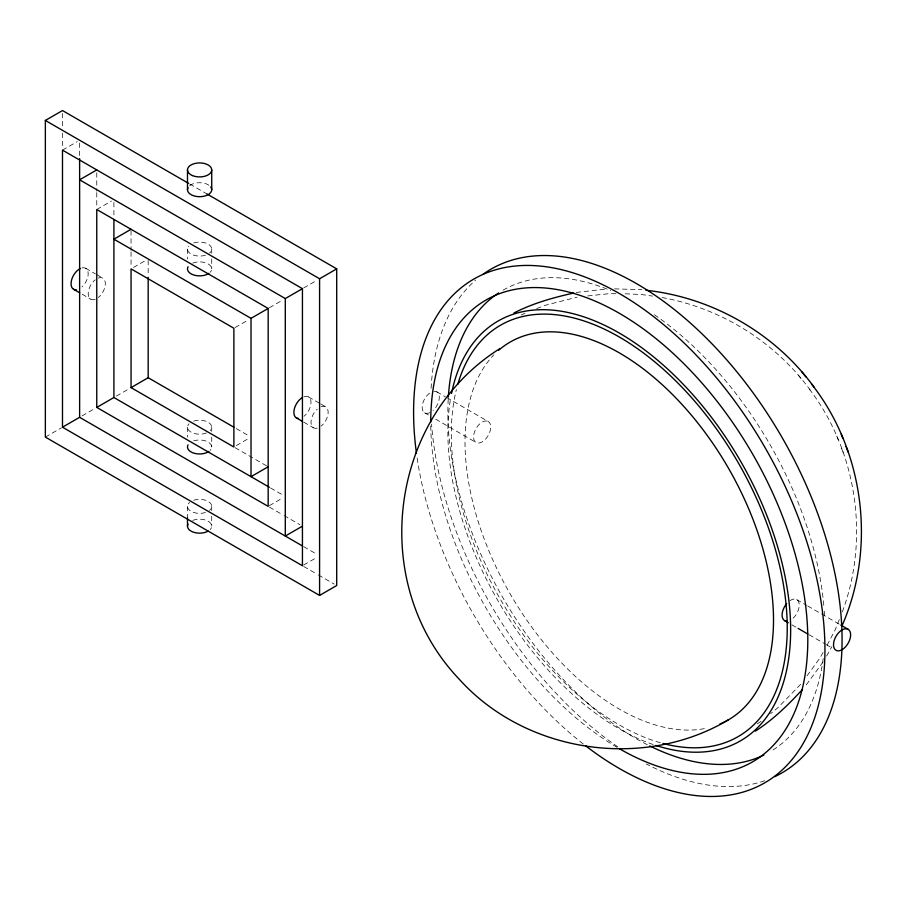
<?xml version="1.0" encoding="UTF-8"?>
<svg xmlns="http://www.w3.org/2000/svg" width="907" height="907" viewBox="0 0 907 907"><rect width="100%" height="100%" fill="white"/><g stroke="black" fill="none" stroke-linecap="round" stroke-linejoin="round"><path stroke-width="0.68" stroke-dasharray="4.54 3.4" d="M842.331 611.862C870.108 537.42 856.673 449.35 807.593 386.79M839.292 619.583L835.132 629.923L826.334 646.668M823.08 652.416L819.815 658.176L807.026 675.806M826.572 656.078L831.889 646.68M823.091 661.917L804.339 687.472M800.643 684.343L778.047 707.539L770.61 713.696M757.277 723.865L761.914 720.6M62.492 150.131L77.186 141.651M96.766 209.506L111.459 201.025M133.499 267.463L145.732 260.388M45.35 437.095L61.268 427.911M82.072 415.894L95.541 408.116M116.357 396.098L129.826 388.332M235.106 327.54L248.575 319.763M269.39 307.745L282.848 299.979M303.664 287.961L317.133 280.184M236.33 445.575L249.799 437.798M269.39 505.653L282.848 497.886M303.664 565.027L317.133 557.249M521.208 314.978L525.062 313.187M536.672 308.516L545.731 305.149L577.113 297.19M576.251 292.417L606.364 289.084M587.702 295.931L609.357 293.664L617.304 293.732M614.561 288.857L641.941 289.696M625.24 293.789L641.487 294.526L652.53 296.09M662.042 297.553C720.748 308.063 775.009 341.724 810.144 389.999M189.812 184.053L206.943 193.951M436.789 391.824L445.36 396.767M446.584 397.47L488.204 421.506A12.12 6.995 -60 0 1 484.372 440.28A12.12 6.995 -60 0 1 473.873 434.215A12.12 6.995 -60 0 1 488.204 421.506M796.72 599.618L806.516 605.275M807.74 605.978L839.565 624.356M424.669 412.81L428.342 414.93M435.689 419.17L476.096 442.503M791.947 624.855L796.845 627.678M809.078 634.753L824.996 643.936M826.22 644.639L832.343 648.176M85.689 268.279L95.484 273.925M96.709 274.64L102.831 278.166M308.493 396.915L319.513 403.275M320.738 403.978L325.636 406.812M82.14 294.219L90.711 299.163M303.72 422.14L313.516 427.798M236.33 428.614L249.799 436.392M235.106 447.695L266.941 466.073M270.603 487.989L282.848 495.052M269.39 507.07L282.848 514.847M284.072 515.55L299.99 524.745M303.664 546.649L317.133 554.426M303.664 566.444L317.133 574.222M318.357 574.925L334.264 584.108M798.285 375.147L802.06 379.886M841.492 448.183L843.703 453.817M836.776 436.131L838.272 439.929M211.728 249.085L211.728 253.325M211.728 258.983L211.728 268.88M211.728 427.197L211.728 431.437M211.728 437.095L211.728 446.992M211.728 506.367L211.728 510.607M211.728 516.264L211.728 526.151M187.488 249.085L187.488 258.983M187.488 427.197L187.488 437.095M187.488 506.367L187.488 517.67M148.181 260.388L148.181 275.943M131.05 230.707L131.05 250.502M131.05 251.908L131.05 267.463M113.908 202.431L113.908 217.986M96.766 172.749L96.766 191.128M96.766 192.545L96.766 208.088M79.623 143.068L79.623 157.194M62.492 113.375L62.492 127.513M62.492 133.17L62.492 148.714M704.376 728.638A218.145 125.948 60 0 1 508.215 590.468A218.145 125.948 60 0 1 493.816 354.886M433.886 391.291A12.12 6.995 -60 0 1 439.294 397.856A12.12 6.995 -60 0 1 433.093 410.463M429.963 412.617A12.12 6.995 -60 0 1 422.174 406.812A12.12 6.995 -60 0 1 430.734 392.425M789.884 600.706A12.12 6.995 -60 0 1 799.146 603.869A12.12 6.995 -60 0 1 792.219 618.948M583.303 744.023A290.864 167.931 60 0 1 416.767 455.563M617.021 747.345A266.624 153.941 60 0 1 430.757 426.007M764.771 780.723A290.864 167.931 60 0 1 646.272 763.966M617.928 746.914A290.864 167.931 60 0 1 431.562 424.136M431.097 388.287A290.864 167.931 60 0 1 475.71 280.059M647.303 744.692A266.624 153.941 60 0 1 448.262 398.456M503.09 290.161A266.624 153.941 60 0 1 610.751 290.58M654.435 314.763A266.624 153.941 60 0 1 823.851 605.944M824.27 611.261A266.624 153.941 60 0 1 824.52 615.309M823.182 658.516A266.624 153.941 60 0 1 770.859 751.291M653.131 744.511A242.384 139.939 60 0 1 450.734 397.64M660.307 742.72A237.543 137.138 60 0 1 456.391 389.534M98.33 278.041A12.12 6.995 -60 0 1 105.337 283.721A12.12 6.995 -60 0 1 98.33 297.496M95.212 299.299A12.12 6.995 -60 0 1 88.194 293.619A12.12 6.995 -60 0 1 95.212 279.832M81.981 267.894A12.12 6.995 -60 0 1 88.194 273.823A12.12 6.995 -60 0 1 81.981 286.918M304.004 396.778A12.12 6.995 -60 0 1 311.01 402.459A12.12 6.995 -60 0 1 304.004 416.245M321.135 406.676A12.12 6.995 -60 0 1 328.153 412.356A12.12 6.995 -60 0 1 321.135 426.131M317.223 428.183A12.12 6.995 -60 0 1 311.01 422.254A12.12 6.995 -60 0 1 317.223 409.148M193.724 500.245A12.12 6.995 0 0 1 208.576 501.662A12.12 6.995 0 0 1 209.585 510.335M205.481 512.478A12.12 6.995 0 0 1 190.629 511.072A12.12 6.995 0 0 1 189.62 502.399M192.738 520.391A12.12 6.995 0 0 1 207.748 520.981A12.12 6.995 0 0 1 210.197 529.552M189.62 185.742A12.12 6.995 0 0 1 209.585 185.742M193.724 421.086A12.12 6.995 0 0 1 208.168 422.254A12.12 6.995 0 0 1 210.197 430.598M206.467 432.968A12.12 6.995 0 0 1 191.456 432.378A12.12 6.995 0 0 1 189.007 423.807M193.724 440.87A12.12 6.995 0 0 1 208.168 442.049A12.12 6.995 0 0 1 210.197 450.382M192.738 263.109A12.12 6.995 0 0 1 207.748 263.699A12.12 6.995 0 0 1 210.197 272.27M193.724 242.963A12.12 6.995 0 0 1 208.576 244.38A12.12 6.995 0 0 1 209.585 253.053M205.481 255.207A12.12 6.995 0 0 1 191.468 254.266A12.12 6.995 0 0 1 188.486 246.307"/><path stroke-width="1.36" d="M842.002 625.819C876.411 547.454 864.371 451.164 811.436 383.854M802.514 689.388C788.274 704.886 773.149 719.704 755.372 731.121M500.029 348.503C388.151 418.773 368.027 583.779 459.293 679.275C525.629 752.935 643.233 770.576 728.332 719.875M206.943 193.951L336.712 268.869L336.712 585.525L319.581 595.423L45.35 437.095L45.35 120.45L62.492 110.552L188.588 183.35M96.766 169.926L79.623 179.813L285.297 298.562L302.439 288.664L302.439 565.741L62.492 427.197L62.492 150.131L302.439 288.664M131.05 229.29L113.908 239.187L251.024 318.346L268.166 308.459L268.166 506.367L96.766 407.413L96.766 209.506L268.166 308.459M62.492 427.197L79.623 417.311L302.439 545.946M96.766 407.413L113.908 397.515L269.39 487.274M131.05 387.618L233.881 446.992L233.881 328.243L131.05 268.88L131.05 387.618L148.181 377.72L233.881 427.197M45.35 120.45L319.581 278.766L336.712 268.869M268.166 466.788L251.024 476.674L251.024 318.346M302.439 526.151L285.297 536.048L285.297 298.562M513.963 312.994C532.738 303.312 553.145 297.621 573.678 293.04M645.863 290.251C712.142 297.349 774.827 333.107 814.044 387.119M840.789 625.07L848.136 629.311A12.12 6.995 -60 0 1 844.292 648.074A12.12 6.995 -60 0 1 833.794 642.02A12.12 6.995 -60 0 1 848.136 629.311M784.6 620.615L788.274 622.735M798.069 628.392L807.854 634.038M73.569 289.265L79.691 292.802M296.385 417.9L302.496 421.438M801.947 371.972L805.79 376.802M841.22 434.192L842.75 438.081M846.027 446.493L848.283 452.242M319.581 278.766L319.581 595.423M211.728 169.915L211.728 189.71M187.488 169.915L187.488 189.71M187.488 517.67L187.488 526.151M148.181 277.361L148.181 377.72M113.908 219.403L113.908 397.515M79.623 158.612L79.623 417.311M498.669 350.272A218.145 125.948 60 0 1 726.326 464.543A218.145 125.948 60 0 1 719.784 724.092M786.72 621.182A12.12 6.995 -60 0 1 782.083 615.059A12.12 6.995 -60 0 1 786.72 603.597M416.438 453.228A290.864 167.931 60 0 1 607.724 287.179A290.864 167.931 60 0 1 824.633 662.416A290.864 167.931 60 0 1 585.525 745.747M430.734 422.106A266.624 153.941 60 0 1 619.266 313.255A266.624 153.941 60 0 1 807.797 639.798A266.624 153.941 60 0 1 619.266 748.649M483.102 274.231A290.864 167.931 60 0 1 781.256 436.086A290.864 167.931 60 0 1 774.725 776.675M763.853 755.066A266.624 153.941 60 0 1 649.718 745.905M448.341 397.107A266.624 153.941 60 0 1 498.578 292.95M451.527 393.457A242.384 139.939 60 0 1 630.626 340.034A242.384 139.939 60 0 1 790.178 614.946A242.384 139.939 60 0 1 655.818 745.407M457.786 384.353A237.543 137.138 60 0 1 738.978 464.021A237.543 137.138 60 0 1 662.904 743.434M76.471 289.798A12.12 6.995 -60 0 1 71.29 281.295A12.12 6.995 -60 0 1 80.394 268.472M298.505 418.467A12.12 6.995 -60 0 1 294.117 409.873A12.12 6.995 -60 0 1 302.439 397.515M208.168 531.105A12.12 6.995 0 0 1 193.304 532.137A12.12 6.995 0 0 1 188.055 524.031M210.73 186.933A12.12 6.995 0 0 1 200.209 196.694A12.12 6.995 0 0 1 188.055 187.59M208.905 451.471A12.12 6.995 0 0 1 193.769 453.126A12.12 6.995 0 0 1 188.055 444.872M208.905 273.358A12.12 6.995 0 0 1 193.769 275.014A12.12 6.995 0 0 1 188.055 266.749M192.488 175.584A12.12 6.995 0 0 0 211.66 170.641A12.12 6.995 0 0 0 194.665 163.532A12.12 6.995 0 0 0 192.488 175.584"/></g></svg>
